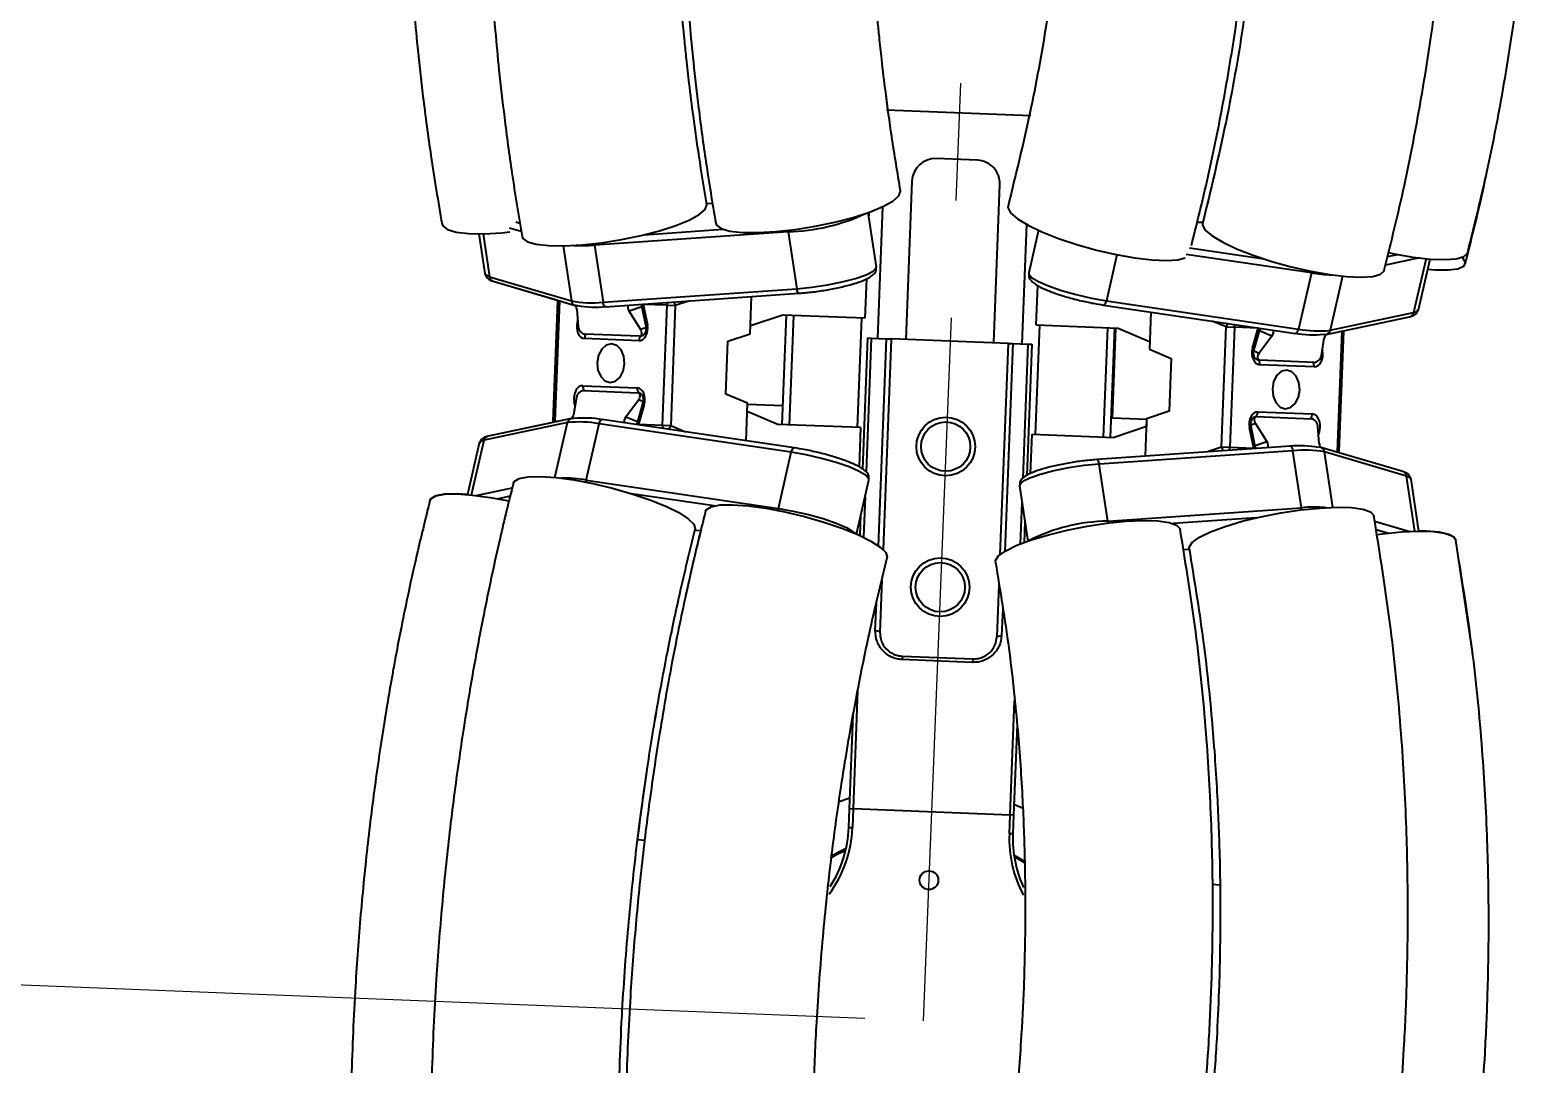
# Model space of a CAD drawing. Header units: millimetres. Extents: x 15 to 1184, y 5 to 836.
# Drawn here: x 487.04 to 512.74, y 354.36 to 371.99 of the extents above; entities that cross this region are included whole.
import ezdxf

# ---------------------------------------------------------------- set-up
doc = ezdxf.new("R2010")
doc.units = ezdxf.units.MM
doc.linetypes.add('点画线', pattern=[18, 12, -2, 2, -2])
doc.layers.get('0').update_dxf_attribs({"lineweight": 18})
doc.layers.add('中心线层', color=1, linetype='点画线', lineweight=18)
doc.layers.add('尺寸线层', color=3, linetype='Continuous', lineweight=18)
doc.styles.get("Standard").update_dxf_attribs({"font": 'txt.shx'})
doc.dimstyles.new('ISO-25', dxfattribs={"dimtxt": 2.5, "dimasz": 2.5, "dimexe": 1.25, "dimexo": 0.625, "dimtad": 1, "dimtxsty": 'Standard', "dimcen": 2.5, "dimdle": 5, "dimadec": 0, "dimazin": 0, "dimtfac": 1, "dimtmove": 0, "dimatfit": 3, "dimfxl": 0, "dimarcsym": 0})

# ---------------------------------------------------------------- blocks, each defined once
blk = doc.blocks.new('*X7')
at = {"layer": '尺寸线层', "linetype": 'Continuous'}
for points in [[(473.458, 378.247), (473.909, 374.671), (472.725, 374.718)], [(472.585, 356.271), (473.318, 359.801), (472.134, 359.848)]]:
    blk.add_hatch(color=0, dxfattribs=at).paths.add_polyline_path(points, flags=0)
at = {"layer": '尺寸线层', "color": 0, "linetype": 'Continuous'}
for p, q in [((502.152, 377.107), (472.459, 378.287)), ((473.101, 369.259), (473.458, 378.247)), ((472.942, 365.259), (472.585, 356.271)), ((501.279, 355.131), (471.586, 356.311))]:
    blk.add_line(p, q, dxfattribs=at)
at = {"layer": '尺寸线层', "color": 0, "insert": (473.021, 367.259), "char_height": 3.5, "width": 24, "attachment_point": 5}
blk.add_mtext('109,97', dxfattribs=at)

msp = doc.modelspace()

# ---------------------------------------------------------------- linework, layer by layer
at = {"color": 7, "linetype": 'Continuous', "lineweight": 25}
for p, q in [((501.6705, 370.6404), (501.6426, 370.8587)), ((501.6444, 370.6274), (504.1112, 370.5319)), ((503.1981, 369.7666), (502.4956, 369.7938)), ((502.0805, 369.4096), (501.976, 366.7116)), ((503.4778, 366.6535), (503.5823, 369.3514)), ((498.5796, 369.0358), (498.6803, 369.0319)), ((501.4746, 367.9491), (501.3361, 368.8746)), ((501.3473, 368.8786), (501.3449, 368.8163)), ((501.5804, 368.9732), (501.4935, 366.7303)), ((495.4171, 368.549), (495.2148, 368.6085)), ((495.3215, 368.7173), (495.3936, 368.6961)), ((497.5148, 368.4964), (498.8603, 368.5896)), ((503.9603, 366.6348), (504.0392, 368.6718)), ((506.9447, 368.7119), (507.0437, 368.7081)), ((494.6949, 368.5136), (494.7965, 367.835)), ((494.695, 368.5136), (494.7966, 367.835)), ((494.7653, 368.5143), (494.8754, 367.779)), ((499.9707, 368.5484), (496.6666, 368.3195)), ((499.9707, 368.5484), (500.1163, 367.5761)), ((504.2398, 368.5721), (504.0734, 367.8485)), ((496.1309, 368.3066), (496.2714, 367.3681)), ((496.6666, 368.3195), (496.8122, 367.3472)), ((505.579, 368.1551), (505.3989, 367.3716)), ((508.8957, 367.846), (506.7572, 368.1617)), ((506.8148, 368.2724), (508.0813, 368.0854)), ((510.7403, 368.1014), (510.1587, 367.9781)), ((510.193, 368.1228), (510.3723, 368.1608)), ((510.8513, 368.0887), (510.6398, 367.1687)), ((510.7227, 367.2184), (510.9213, 368.0822)), ((508.8957, 367.846), (508.6754, 366.8879)), ((494.8754, 367.779), (496.2714, 367.3681)), ((494.9381, 367.7035), (496.3341, 367.2926)), ((494.9381, 367.7035), (496.0386, 367.3796)), ((496.8122, 367.3472), (500.1163, 367.5761)), ((501.3033, 367.7418), (501.2773, 367.0716)), ((504.2023, 366.9584), (504.2284, 367.6313)), ((509.4284, 367.79), (509.2162, 366.8669)), ((496.0369, 367.3651), (495.9578, 365.3201)), ((496.037, 367.3651), (495.9578, 365.3201)), ((496.0663, 367.364), (495.9871, 365.319)), ((496.0386, 367.3796), (496.0369, 367.3651)), ((496.0369, 367.3651), (496.037, 367.3651)), ((496.0386, 367.3795), (496.037, 367.3651)), ((496.037, 367.3651), (496.0663, 367.364)), ((496.0668, 367.3713), (496.0663, 367.364)), ((496.0954, 367.3629), (496.0663, 367.364)), ((496.856, 367.2699), (500.1601, 367.4988)), ((497.4967, 367.3086), (497.497, 367.3143)), ((497.4967, 367.3086), (497.5687, 366.9623)), ((497.9034, 367.2929), (497.4967, 367.3086)), ((498.2886, 367.3692), (498.0447, 367.2874)), ((499.3224, 366.8073), (499.347, 367.4425)), ((505.3492, 367.2979), (508.6257, 366.8142)), ((505.3989, 367.3716), (508.6754, 366.8879)), ((496.3641, 367.2255), (496.3886, 366.9271)), ((497.4738, 367.2644), (497.255, 367.1911)), ((497.4501, 366.886), (497.255, 367.1911)), ((497.4694, 367.2855), (497.5414, 366.9392)), ((497.8242, 365.2479), (497.9034, 367.2929)), ((497.9034, 367.2929), (498.0447, 367.2874)), ((498.0447, 367.2874), (497.9655, 365.2424)), ((499.8783, 367.1258), (499.3276, 366.9411)), ((499.8697, 365.2593), (499.9419, 367.1233)), ((501.2773, 367.0716), (499.8783, 367.1258)), ((500.059, 367.1188), (499.9868, 365.2547)), ((501.1516, 365.2096), (501.2238, 367.0737)), ((506.1556, 367.1789), (506.131, 366.5437)), ((509.1478, 366.7965), (510.5714, 367.0982)), ((509.2162, 366.8669), (510.6398, 367.1687)), ((496.3744, 367.0085), (496.3803, 367.0287)), ((496.3744, 367.0085), (496.3822, 367.0044)), ((497.4281, 366.7664), (496.4994, 366.8024)), ((497.4448, 366.7686), (497.4977, 366.7864)), ((497.4501, 366.886), (497.5437, 366.9174)), ((498.9411, 366.6794), (499.3224, 366.8073)), ((504.2558, 366.9563), (504.1836, 365.0922)), ((504.2023, 366.9584), (505.6014, 366.9042)), ((505.3485, 365.0471), (505.4206, 366.9112)), ((505.5377, 366.9067), (505.4655, 365.0426)), ((505.5007, 365.3677), (505.5602, 366.9058)), ((505.6014, 366.9042), (506.1362, 366.6775)), ((507.442, 366.9236), (507.2051, 367.024)), ((507.3628, 364.8786), (507.442, 366.9236)), ((507.442, 366.9236), (507.5833, 366.9181)), ((507.5833, 366.9181), (507.5041, 364.8731)), ((507.99, 366.9023), (507.5833, 366.9181)), ((507.8914, 366.5626), (507.99, 366.9023)), ((507.9168, 366.5375), (508.0153, 366.8772)), ((507.9901, 366.9081), (507.99, 366.9023)), ((508.2218, 366.7665), (508.0093, 366.8565)), ((509.3412, 364.802), (509.4204, 366.847)), ((509.3705, 364.8008), (509.4496, 366.8458)), ((509.4204, 366.847), (509.3913, 366.8481)), ((509.4204, 366.847), (509.4205, 366.8543)), ((509.4204, 366.847), (509.4496, 366.8458)), ((509.4496, 366.8458), (509.4491, 366.8604)), ((497.4252, 366.6897), (496.4964, 366.7257)), ((498.9062, 365.7792), (498.9411, 366.6794)), ((501.2414, 364.5015), (501.328, 366.7367)), ((501.3879, 366.7344), (501.2996, 364.4521)), ((501.328, 366.7367), (501.3879, 366.7344)), ((501.3879, 366.7344), (501.6494, 366.7242)), ((501.5126, 363.1912), (501.6494, 366.7242)), ((501.7277, 366.7212), (501.5886, 363.1304)), ((501.6494, 366.7242), (501.7277, 366.7212)), ((503.7262, 366.6438), (501.7277, 366.7212)), ((503.5868, 363.0437), (503.7262, 366.6438)), ((503.8045, 366.6408), (503.6674, 363.0993)), ((503.7262, 366.6438), (503.8045, 366.6408)), ((503.8045, 366.6408), (504.0659, 366.6307)), ((503.9775, 364.3473), (504.0659, 366.6307)), ((504.1259, 366.6284), (504.0392, 364.3892)), ((504.0659, 366.6307), (504.1259, 366.6284)), ((506.131, 366.5437), (506.5013, 366.3867)), ((508.2218, 366.7665), (508.0038, 366.4774)), ((509.0653, 366.4363), (509.1128, 366.732)), ((509.0814, 366.5369), (509.0857, 366.5164)), ((506.5013, 366.3867), (506.4664, 365.4865)), ((507.9125, 366.5161), (508.0038, 366.4774)), ((507.9486, 366.3817), (508, 366.36)), ((508.9422, 366.2439), (508.0134, 366.2798)), ((508.9451, 366.3205), (508.0164, 366.3565)), ((509.0857, 366.5164), (509.0776, 366.5129)), ((496.4653, 365.9221), (497.394, 365.8861)), ((496.4769, 365.8393), (497.4056, 365.8033)), ((497.4589, 365.7842), (497.422, 365.7998)), ((499.2765, 365.6223), (498.9062, 365.7792)), ((496.3567, 365.7235), (496.3092, 365.4278)), ((496.3348, 365.587), (496.3218, 365.6496)), ((497.2002, 365.3933), (497.4182, 365.6824)), ((497.4907, 365.6285), (497.3921, 365.2887)), ((497.5161, 365.6033), (497.4175, 365.2636)), ((497.495, 365.6499), (497.4182, 365.6824)), ((499.2518, 364.9831), (499.2765, 365.6223)), ((499.276, 365.6087), (499.8823, 365.5852)), ((496.2057, 365.2929), (494.7821, 364.9911)), ((495.9596, 365.2967), (494.8505, 365.0616)), ((496.2742, 365.3633), (494.8506, 365.0616)), ((495.9578, 365.3201), (495.9578, 365.3201)), ((495.9578, 365.3201), (495.9871, 365.319)), ((495.9871, 365.319), (496.053, 365.3164)), ((495.991, 364.3586), (496.2057, 365.2929)), ((496.5263, 364.3138), (496.7465, 365.2719)), ((500.023, 364.7882), (496.7465, 365.2719)), ((500.0727, 364.8619), (496.7962, 365.3456)), ((497.2002, 365.3933), (497.3981, 365.3094)), ((497.4175, 365.2636), (497.8242, 365.2479)), ((497.4175, 365.2636), (497.4175, 365.2539)), ((497.8242, 365.2479), (497.9655, 365.2424)), ((497.9655, 365.2424), (498.2168, 365.1359)), ((499.2713, 365.4884), (499.8061, 365.2617)), ((501.2052, 365.2075), (499.8061, 365.2617)), ((506.0846, 365.3451), (505.5007, 365.3677)), ((506.0851, 365.3587), (506.0603, 364.7195)), ((506.0845, 365.3451), (506.0798, 365.2248)), ((506.4664, 365.4865), (506.0851, 365.3587)), ((507.9425, 365.275), (507.8638, 365.2486)), ((507.9478, 365.3923), (507.9097, 365.3796)), ((507.9425, 365.275), (508.1375, 364.9699)), ((507.9644, 365.3945), (508.8932, 365.3586)), ((507.9823, 365.4762), (508.911, 365.4403)), ((494.5681, 364.0599), (494.7821, 364.9911)), ((501.2052, 365.2075), (501.1792, 364.5366)), ((504.1043, 364.4252), (504.1302, 365.0943)), ((504.1302, 365.0943), (505.5292, 365.0401)), ((506.0798, 365.2248), (505.5291, 365.0401)), ((506.0799, 365.2248), (505.5292, 365.0401)), ((507.9108, 364.8573), (507.8388, 365.2037)), ((507.938, 364.8804), (507.866, 365.2268)), ((509.0285, 364.9354), (509.004, 365.2339)), ((509.0331, 365.1574), (509.0153, 365.0961)), ((494.6993, 364.9414), (494.4981, 364.0664)), ((494.6992, 364.9414), (494.4981, 364.0664)), ((499.8028, 363.8301), (500.023, 364.7882)), ((508.5366, 364.891), (505.2325, 364.6621)), ((508.5804, 364.8138), (505.2763, 364.5849)), ((507.104, 364.7918), (507.3628, 364.8786)), ((507.3628, 364.8786), (507.5041, 364.8731)), ((507.5041, 364.8731), (507.9108, 364.8573)), ((507.9101, 364.8476), (507.9108, 364.8573)), ((507.9337, 364.9015), (508.1375, 364.9699)), ((508.7259, 363.8415), (508.5804, 364.8138)), ((510.4544, 364.4575), (509.0584, 364.8684)), ((510.5172, 364.382), (509.1212, 364.7928)), ((509.2626, 363.8482), (509.1212, 364.7928)), ((509.2753, 364.8045), (509.3412, 364.802)), ((509.3412, 364.802), (509.3705, 364.8008)), ((505.4218, 363.6126), (505.2763, 364.5849)), ((496.5263, 364.3138), (499.8028, 363.8301)), ((501.1372, 363.392), (501.3485, 364.3113)), ((510.6582, 363.4395), (510.5172, 364.382)), ((510.7284, 363.4409), (510.596, 364.3259)), ((494.6476, 364.0512), (495.2626, 364.1815)), ((495.2277, 364.0367), (495.0225, 363.9932)), ((498.7072, 363.8727), (497.2996, 364.0805)), ((501.2831, 364.0267), (501.2564, 363.3373)), ((503.9179, 364.2119), (504.0583, 363.2736)), ((501.1974, 363.365), (501.2109, 363.7125)), ((503.9341, 363.2271), (503.9611, 363.9234)), ((505.4218, 363.6126), (508.7259, 363.8415)), ((498.4783, 363.4479), (498.3783, 363.4517)), ((498.3872, 363.4514), (498.379, 363.45)), ((504.0088, 363.6046), (503.9951, 363.2506)), ((507.9541, 363.6698), (506.5363, 363.5716)), ((509.9744, 363.6123), (510.5723, 363.4363)), ((510.1995, 363.4059), (509.9964, 363.4657)), ((511.6388, 361.4171), (511.3569, 363.2905)), ((506.8129, 363.1252), (506.7086, 363.1292)), ((506.8171, 363.1223), (506.8039, 363.1255)), ((501.5683, 362.6051), (501.5342, 361.725)), ((503.5327, 361.6476), (503.5666, 362.5223)), ((501.4567, 361.7477), (501.4747, 362.212)), ((503.6293, 362.1162), (503.6118, 361.6643)), ((501.5342, 361.725), (501.4567, 361.7477)), ((503.5327, 361.6476), (503.6118, 361.6643)), ((501.9185, 361.3098), (501.9162, 361.2512)), ((503.1153, 361.2048), (501.9162, 361.2512)), ((501.9185, 361.3098), (503.1176, 361.2634)), ((503.1176, 361.2634), (503.1153, 361.2048)), ((501.1549, 360.7164), (501.0772, 358.7096)), ((503.7552, 358.6059), (503.8306, 360.5517)), ((501.017, 358.7055), (501.0792, 360.3102)), ((503.8749, 360.1463), (503.8149, 358.5972)), ((501.0047, 358.3879), (501.017, 358.7055)), ((501.017, 358.7055), (501.0772, 358.7096)), ((501.0772, 358.7096), (501.0647, 358.3856)), ((501.0772, 358.7096), (503.7552, 358.6059)), ((503.7427, 358.2819), (503.7552, 358.6059)), ((503.8149, 358.5972), (503.7552, 358.6059)), ((503.8149, 358.5972), (503.8026, 358.2796)), ((503.9788, 358.7117), (503.8221, 358.7812)), ((501.0047, 358.3879), (501.0647, 358.3856)), ((497.5225, 358.1681), (497.4014, 358.1775)), ((503.8026, 358.2796), (503.7427, 358.2819)), ((504.0242, 357.7967), (503.8216, 357.9172)), ((503.8253, 357.8923), (504.0045, 357.7856)), ((507.3353, 357.4071), (507.2062, 357.4172))]:
    msp.add_line(p, q, dxfattribs=at)
for points in [[(498.735, 368.6922), (498.7469, 368.6625), (498.8269, 368.6028), (498.9764, 368.5601), (499.1882, 368.5366), (499.4526, 368.5331), (499.7571, 368.5501), (500.0874, 368.5865), (500.4283, 368.6408), (500.7637, 368.7104), (501.0779, 368.792), (501.3562, 368.8818), (501.5857, 368.9757), (501.7555, 369.0691), (501.8579, 369.1579), (501.8879, 369.2377), (501.8871, 369.2436)], [(495.4306, 368.4648), (495.4426, 368.4351), (495.5227, 368.3759), (495.6722, 368.3336), (495.8841, 368.3103), (496.1486, 368.307), (496.4531, 368.3239), (496.7836, 368.3602), (497.1245, 368.4142), (497.4599, 368.4835), (497.7741, 368.5646), (498.0525, 368.6539), (498.2819, 368.7472), (498.4518, 368.8401), (498.5541, 368.9282), (498.584, 369.0075), (498.5833, 369.0131)], [(503.7202, 368.9866), (503.7189, 368.9591), (503.7647, 368.8712), (503.8808, 368.7697), (504.0617, 368.6596), (504.2991, 368.5458), (504.5818, 368.4337), (504.8966, 368.3286), (505.2287, 368.2354), (505.5628, 368.1584), (505.883, 368.1013), (506.1745, 368.0666), (506.4236, 368.0561), (506.6187, 368.0702), (506.7412, 368.1037)], [(494.0646, 368.676), (494.0764, 368.6464), (494.1563, 368.5857), (494.3055, 368.5424), (494.5172, 368.5183), (494.7813, 368.5147), (495.0856, 368.5316), (495.2231, 368.5449)], [(507.0392, 368.6887), (507.0382, 368.6621), (507.0843, 368.5759), (507.2008, 368.4764), (507.3822, 368.3682), (507.62, 368.2563), (507.9031, 368.146), (508.2183, 368.0425), (508.5508, 367.9506), (508.8851, 367.8746), (509.2055, 367.8181), (509.4971, 367.7836), (509.7462, 367.7728), (509.9412, 367.7862), (510.073, 367.8233), (510.1354, 367.8821), (510.1385, 367.8924)], [(496.6666, 368.3195), (496.6645, 368.3389), (496.6641, 368.3452)], [(499.9707, 368.5484), (499.9686, 368.5678), (499.9684, 368.5715)], [(510.2135, 368.1935), (510.3081, 368.1736), (510.6285, 368.1168), (510.92, 368.0823), (511.1692, 368.0717), (511.3642, 368.0854), (511.4961, 368.1227), (511.5585, 368.1821), (511.5616, 368.1923)], [(511.4667, 368.1102), (511.4714, 368.1051), (511.5174, 368.0219), (511.4911, 367.9563), (511.3935, 367.9116), (511.2292, 367.8897), (511.006, 367.8917), (510.8796, 367.9013)], [(494.7966, 367.835), (494.805, 367.8167), (494.8754, 367.779)], [(500.1163, 367.5761), (500.3735, 367.6011), (500.6389, 367.6405), (500.8932, 367.6914), (501.1181, 367.7503), (501.2976, 367.8127), (501.4187, 367.8744), (501.4726, 367.9308), (501.4746, 367.9491)], [(504.0734, 367.8485), (504.0741, 367.8301), (504.1235, 367.7697), (504.2394, 367.6989), (504.4135, 367.6227), (504.6333, 367.5466), (504.8829, 367.4762), (505.1444, 367.4164), (505.3989, 367.3716)], [(508.8957, 367.846), (508.8993, 367.8652), (508.9002, 367.8716)], [(500.1601, 367.4988), (500.1525, 367.5001), (500.1448, 367.5052), (500.1374, 367.5139), (500.1306, 367.5259), (500.1246, 367.5406), (500.1198, 367.5575), (500.1163, 367.5761)], [(496.856, 367.2699), (496.8484, 367.2712), (496.8407, 367.2763), (496.8333, 367.285), (496.8265, 367.2969), (496.8205, 367.3117), (496.8157, 367.3286), (496.8122, 367.3472)], [(497.4676, 367.3123), (497.4674, 367.3035), (497.4694, 367.2855)], [(497.4967, 367.3086), (497.4842, 367.3022), (497.4753, 367.296), (497.4703, 367.2903), (497.4694, 367.2855)], [(505.3492, 367.2979), (505.3569, 367.2987), (505.365, 367.3031), (505.3731, 367.3112), (505.3808, 367.3226), (505.3878, 367.3368), (505.394, 367.3534), (505.3989, 367.3716)], [(510.6398, 367.1687), (510.7129, 367.2008), (510.7227, 367.2184)], [(497.5687, 366.9623), (497.5562, 366.9559), (497.5473, 366.9497), (497.5423, 366.9439), (497.5414, 366.9392)], [(507.99, 366.9023), (508.0019, 366.895), (508.0103, 366.8882), (508.0148, 366.882), (508.0153, 366.8772)], [(508.0153, 366.8772), (508.0188, 366.895), (508.0193, 366.9038)], [(508.6257, 366.8142), (508.6334, 366.815), (508.6415, 366.8195), (508.6496, 366.8275), (508.6573, 366.8389), (508.6643, 366.8531), (508.6705, 366.8697), (508.6754, 366.8879)], [(497.1784, 366.2969), (497.1656, 366.4238), (497.1191, 366.5327), (497.0463, 366.6071), (496.958, 366.6357), (496.8678, 366.614), (496.7894, 366.5455), (496.7347, 366.4404), (496.7121, 366.3149), (496.7249, 366.1881), (496.7713, 366.0791), (496.8442, 366.0047), (496.9325, 365.9762), (497.0227, 365.9978), (497.1011, 366.0664), (497.1558, 366.1714), (497.1784, 366.2969)], [(507.8914, 366.5626), (507.9034, 366.5553), (507.9118, 366.5484), (507.9163, 366.5423), (507.9168, 366.5375)], [(508.6954, 365.851), (508.6825, 365.9779), (508.6361, 366.0868), (508.5633, 366.1612), (508.475, 366.1898), (508.3848, 366.1681), (508.3064, 366.0996), (508.2517, 365.9946), (508.2291, 365.8691), (508.2419, 365.7422), (508.2883, 365.6332), (508.3612, 365.5588), (508.4495, 365.5303), (508.5397, 365.5519), (508.6181, 365.6205), (508.6728, 365.7255), (508.6954, 365.851)], [(496.3463, 365.6589), (496.3373, 365.6558), (496.3218, 365.6496)], [(497.4907, 365.6285), (497.4912, 365.6236), (497.4957, 365.6175), (497.5041, 365.6106), (497.5161, 365.6033)], [(495.9578, 365.3201), (495.9583, 365.305), (495.9596, 365.2966)], [(495.9578, 365.3201), (495.9584, 365.305), (495.9597, 365.2967)], [(495.9874, 365.3025), (495.9874, 365.3027), (495.9871, 365.319)], [(496.7465, 365.2719), (496.7515, 365.2901), (496.7576, 365.3067), (496.7647, 365.3209), (496.7724, 365.3323), (496.7804, 365.3404), (496.7885, 365.3448), (496.7962, 365.3456)], [(497.3921, 365.2887), (497.3887, 365.2709), (497.3882, 365.2582)], [(497.3921, 365.2887), (497.3927, 365.2839), (497.3972, 365.2778), (497.4056, 365.2709), (497.4175, 365.2636)], [(494.7821, 364.9911), (494.7091, 364.959), (494.6993, 364.9414)], [(507.866, 365.2268), (507.8651, 365.222), (507.8602, 365.2162), (507.8513, 365.21), (507.8388, 365.2037)], [(509.0093, 365.1687), (509.0181, 365.1649), (509.0331, 365.1574)], [(500.023, 364.7882), (500.028, 364.8064), (500.0341, 364.823), (500.0412, 364.8372), (500.0489, 364.8486), (500.057, 364.8567), (500.0651, 364.8612), (500.0727, 364.8619)], [(501.3485, 364.3113), (501.3479, 364.3297), (501.2985, 364.3901), (501.1826, 364.461), (501.0085, 364.5371), (500.7887, 364.6132), (500.5391, 364.6836), (500.2776, 364.7434), (500.023, 364.7882)], [(507.938, 364.8804), (507.9371, 364.8757), (507.9322, 364.8699), (507.9233, 364.8637), (507.9108, 364.8573)], [(507.9396, 364.8497), (507.9401, 364.8624), (507.938, 364.8804)], [(508.5804, 364.8138), (508.5769, 364.8323), (508.572, 364.8493), (508.5661, 364.864), (508.5593, 364.8759), (508.5519, 364.8846), (508.5442, 364.8897), (508.5366, 364.891)], [(509.3412, 364.802), (509.3396, 364.7857), (509.3396, 364.7856)], [(509.3668, 364.7776), (509.3688, 364.7858), (509.3705, 364.8008)], [(505.2763, 364.5849), (505.0191, 364.5599), (504.7537, 364.5205), (504.4994, 364.4695), (504.2744, 364.4107), (504.0949, 364.3482), (503.9739, 364.2865), (503.92, 364.2302), (503.9179, 364.2119)], [(505.2763, 364.5849), (505.2728, 364.6034), (505.2679, 364.6204), (505.262, 364.6351), (505.2552, 364.647), (505.2478, 364.6557), (505.2401, 364.6608), (505.2325, 364.6621)], [(495.2822, 364.2623), (495.2964, 364.2904), (495.3807, 364.3412), (495.5329, 364.3698), (495.7459, 364.3751), (496.0097, 364.3567), (496.312, 364.3155), (496.6387, 364.2534), (496.9745, 364.1734), (497.3037, 364.0792), (497.6108, 363.9752), (497.8816, 363.8662), (498.1034, 363.7573), (498.2658, 363.6537), (498.3612, 363.5602), (498.3851, 363.4811), (498.3841, 363.4762)], [(496.5263, 364.3138), (496.5227, 364.2946), (496.5207, 364.2777)], [(510.596, 364.3259), (510.5875, 364.3443), (510.5172, 364.382)], [(494.498, 364.0659), (494.3223, 364.0759), (494.1094, 364.0705), (493.9573, 364.0416), (493.8732, 363.9905), (493.859, 363.9626)], [(493.8591, 363.9628), (493.8732, 363.9907), (493.9571, 364.0419), (494.109, 364.0709), (494.3217, 364.0765), (494.5853, 364.0582), (494.8874, 364.0169), (495.202, 363.9573)], [(498.559, 363.78), (498.5732, 363.8081), (498.6574, 363.8591), (498.8096, 363.8879), (499.0225, 363.8933), (499.2862, 363.8749), (499.5885, 363.8337), (499.9151, 363.7715), (500.2508, 363.6913), (500.5799, 363.5967), (500.887, 363.4923), (501.1578, 363.3829), (501.3796, 363.2736), (501.542, 363.1696), (501.6374, 363.0757), (501.6614, 362.9962), (501.6603, 362.9912)], [(499.8028, 363.8301), (499.7992, 363.8109), (499.7974, 363.7958)], [(499.8028, 363.8301), (500.0574, 363.7853), (500.3189, 363.7255), (500.5685, 363.6551), (500.7882, 363.579), (500.9623, 363.5028), (501.0783, 363.432), (501.1078, 363.4047)], [(506.8098, 363.145), (506.8109, 363.1705), (506.8635, 363.2507), (506.9873, 363.3389), (507.1764, 363.4311), (507.4222, 363.5228), (507.7129, 363.6098), (508.0351, 363.688), (508.3737, 363.7538), (508.7129, 363.804), (509.0368, 363.8365), (509.3302, 363.8495), (509.5794, 363.8425), (509.7728, 363.8159), (509.9014, 363.7709), (509.9591, 363.7095), (509.9614, 363.699)], [(508.7259, 363.8415), (508.7281, 363.8221), (508.7287, 363.806)], [(503.5062, 362.9134), (503.5072, 362.939), (503.5597, 363.0199), (503.6834, 363.1088), (503.8724, 363.2017), (504.118, 363.2942), (504.4086, 363.3819), (504.7307, 363.4608), (505.0692, 363.5272), (505.4082, 363.578), (505.732, 363.6108), (506.0254, 363.6241), (506.2747, 363.6172), (506.4681, 363.5904), (506.5967, 363.5451), (506.6545, 363.4834), (506.6568, 363.4729)], [(505.4218, 363.6126), (505.424, 363.5932), (505.4245, 363.5801)], [(510.0125, 363.3823), (510.1086, 363.3951), (510.4324, 363.4277), (510.7258, 363.4409), (510.975, 363.434), (511.1684, 363.4073), (511.297, 363.3621), (511.3548, 363.3005), (511.3571, 363.29)], [(511.3569, 363.2906), (511.3348, 363.3336), (511.2411, 363.3874), (511.0791, 363.4236), (510.8565, 363.4405), (510.7284, 363.4415)], [(501.0242, 358.8896), (501.0198, 358.8881), (500.8249, 358.8179)], [(500.6881, 357.8682), (500.8269, 357.9432), (500.9522, 358.0036)], [(500.9579, 358.0281), (500.8886, 357.9959), (500.6936, 357.8943)]]:
    msp.add_lwpolyline(points, dxfattribs=at)
for centre, radius in [((502.6573, 364.8839), 0.5), ((502.6573, 364.8839), 0.42), ((502.5644, 362.4857), 0.5), ((502.5644, 362.4857), 0.42), ((502.371, 357.4894), 0.16)]:
    msp.add_circle(centre, radius, dxfattribs=at)
for centre, radius, start, end in [((502.4802, 369.3941), 0.4, 87.78287, 177.78287), ((503.1826, 369.3669), 0.4, 357.78287, 87.78287), ((499.8914, 371.8456), 3.2982, 271.3791, 295.07623), ((496.444, 371.131), 2.8203, 267.30141, 274.52737), ((509.3453, 370.7321), 2.9209, 261.14539, 267.92527), ((494.9655, 367.7901), 0.0909, 187.0239, 252.4499), ((496.6106, 369.137), 1.8011, 259.14223, 276.42352), ((496.3615, 367.3792), 0.0909, 187.0239, 252.4499), ((498.0349, 367.2887), 0.1316, 155.49988, 178.19394), ((497.904, 367.2666), 0.1422, 8.40868, 36.15046), ((496.358, 367.3742), 0.085, 253.68348, 282.84353), ((496.6823, 368.8833), 1.621, 259.14223, 276.42352), ((510.5508, 367.1867), 0.0909, 283.11584, 348.54184), ((496.6147, 366.7246), 0.1183, 139.51472, 179.46433), ((507.5806, 366.892), 0.1422, 139.41529, 167.15706), ((507.4518, 366.9241), 0.1316, 357.37181, 20.06587), ((508.9237, 368.4094), 1.621, 259.14223, 276.42352), ((509.0147, 368.6568), 1.8011, 259.14223, 276.42352), ((509.1303, 366.8797), 0.085, 252.72221, 281.88226), ((509.1272, 366.885), 0.0909, 283.11584, 348.54184), ((497.5337, 366.6918), 0.1086, 129.86714, 181.08056), ((507.9054, 366.2902), 0.1086, 354.48519, 45.6986), ((508.8241, 366.2519), 0.1183, 356.10142, 36.05102), ((496.5805, 365.9136), 0.1155, 175.80164, 220.49294), ((497.5065, 365.8773), 0.1128, 175.50426, 224.67953), ((496.2948, 365.2748), 0.0909, 103.11584, 168.54184), ((496.4072, 363.503), 1.8011, 79.14223, 96.42352), ((496.2917, 365.2801), 0.085, 72.72221, 101.88226), ((496.4983, 363.7504), 1.621, 79.14223, 96.42352), ((497.9546, 365.2417), 0.1305, 177.30848, 202.20543), ((497.8276, 365.2737), 0.1414, 317.38343, 347.20387), ((507.8696, 365.4761), 0.1128, 310.88622, 0.06148), ((508.7956, 365.4407), 0.1155, 315.0728, 359.7641), ((494.8712, 364.9731), 0.0909, 103.11584, 168.54184), ((507.5027, 364.8991), 0.1414, 188.36187, 218.18231), ((507.3737, 364.8771), 0.1305, 333.36031, 358.25726), ((508.7103, 363.2776), 1.621, 79.14223, 96.42352), ((508.7819, 363.0239), 1.8011, 79.14223, 96.42352), ((509.0345, 364.7868), 0.085, 73.68348, 102.84353), ((509.031, 364.7817), 0.0909, 7.0239, 72.4499), ((496.1231, 361.8603), 2.4864, 80.6675, 90.58955), ((510.427, 364.3708), 0.0909, 7.0239, 72.4499), ((508.9407, 361.2947), 2.5559, 85.58392, 94.8194), ((505.4648, 360.5562), 3.0567, 90.80619, 116.93736), ((499.0062, 358.4653), 2.06, 323.93931, 357.78287), ((499.0062, 358.4653), 2, 327.15735, 357.78287), ((505.8011, 358.2022), 2.06, 177.78287, 208.01493), ((505.8011, 358.2022), 2, 177.78287, 204.71265)]:
    msp.add_arc(centre, radius, start, end, dxfattribs=at)
for centre, major_axis, ratio, start_param, end_param in [((496.2864, 367.2592), (-0.0598, 0.0837), 0.5992799, 3.9289525, 4.8416539), ((497.3101, 367.2196), (-0.0598, 0.0837), 0.5992799, 0.1558035, 1.4854915), ((496.5045, 366.9326), (0.008, 0.2069), 0.6830127, 1.2217305, 3.1415927), ((496.4663, 366.8934), (-0.0598, 0.0837), 0.5992799, 0.7873598, 2.707222), ((497.4332, 366.8966), (0.008, 0.2069), 0.6830127, 3.1415927, 5.0614548), ((497.395, 366.8574), (-0.0598, 0.0837), 0.5992799, 2.707222, 4.6270842), ((497.5038, 366.8939), (0.0339, 0.1077), 0.6124775, 3.3069846, 3.5602462), ((508.1691, 366.7992), (0.0661, 0.0788), 0.5992799, 4.7976938, 6.1273818), ((509.1929, 366.7596), (0.0661, 0.0788), 0.5992799, 1.6153826, 2.3542328), ((508.0215, 366.4867), (0.008, 0.2069), 0.6830127, 1.2217305, 3.1415927), ((507.9508, 366.4894), (-0.0255, 0.11), 0.6124775, 2.7229391, 2.9762007), ((508.0565, 366.4447), (0.0661, 0.0788), 0.5992799, 1.6561011, 3.5759633), ((508.9502, 366.4508), (0.008, 0.2069), 0.6830127, 3.1415927, 5.0614548), ((508.9852, 366.4087), (0.0661, 0.0788), 0.5992799, 3.5759633, 5.4958255), ((496.4573, 365.7152), (0.008, 0.2069), 0.6830127, 0, 1.9198622), ((496.4368, 365.7511), (0.0661, 0.0788), 0.5992799, 0.4343706, 2.3542328), ((497.386, 365.6792), (0.008, 0.2069), 0.6830127, 4.3633231, 6.2831853), ((497.3655, 365.7151), (0.0661, 0.0788), 0.5992799, 4.7976938, 6.7175559), ((497.4567, 365.6765), (-0.0255, 0.11), 0.6124775, 5.8645318, 6.1177934), ((496.2291, 365.4002), (0.0661, 0.0788), 0.5992799, 4.7571634, 5.4958255), ((497.2529, 365.3606), (0.0661, 0.0788), 0.5992799, 1.6561011, 2.9857892), ((507.9743, 365.2693), (0.008, 0.2069), 0.6830127, 0, 1.9198622), ((507.9037, 365.272), (0.0339, 0.1077), 0.6124775, 0.1653919, 0.4186535), ((507.9976, 365.3035), (-0.0598, 0.0837), 0.5992799, 5.8488147, 7.7686768), ((508.9263, 365.2676), (-0.0598, 0.0837), 0.5992799, 3.9289525, 5.8488147), ((508.903, 365.2334), (0.008, 0.2069), 0.6830127, 4.3633231, 6.2831853), ((508.0825, 364.9413), (-0.0598, 0.0837), 0.5992799, 3.2973961, 4.6270842), ((509.1062, 364.9017), (-0.0598, 0.0837), 0.5992799, 0.7873598, 1.5262101)]:
    msp.add_ellipse(centre, major_axis=major_axis, ratio=ratio, start_param=start_param, end_param=end_param, dxfattribs=at)
for points, knots in [([(495.8058, 385.9601), (495.7429, 385.6543), (495.6267, 385.0896), (495.4859, 384.3067), (495.3799, 383.6644), (495.304, 383.165), (495.2517, 382.7982), (495.194, 382.3744), (495.1202, 381.7891), (495.0216, 380.8921), (494.9256, 379.8105), (494.8479, 378.591), (494.8007, 377.359), (494.7851, 376.14), (494.7991, 374.9833), (494.8372, 373.9184), (494.8842, 373.1007), (494.9304, 372.4655), (494.9757, 371.9223), (495.0399, 371.2579), (495.1322, 370.4494), (495.2589, 369.4994), (495.3707, 368.8256), (495.4306, 368.4647)], [0, 0, 0, 0, 0.9476111, 1.7496415, 2.4047705, 2.9121244, 3.2711488, 3.5196691, 4.198285, 5.0429525, 6.2251908, 7.4468847, 8.6917682, 9.9011828, 11.0789481, 12.1385348, 13.0788284, 13.5245689, 14.0434546, 14.7107307, 15.5262095, 16.4897952, 17.6016509, 17.6016509, 17.6016509, 17.6016509]), ([(510.1384, 367.8923), (510.2568, 368.3739), (510.4827, 369.2929), (510.7421, 370.6321), (510.9383, 371.8466), (511.0801, 372.9315), (511.1799, 373.8816), (511.2472, 374.6937), (511.2927, 375.3967), (511.3281, 376.1228), (511.3543, 376.9814), (511.3617, 378.0501), (511.335, 379.3031), (511.2573, 380.7367), (511.1069, 382.3431), (510.8691, 384.1139), (510.6241, 385.3302), (510.4959, 385.9667)], [0, 0, 0, 0, 1.5062746, 2.8741889, 4.1035446, 5.1937451, 6.1441023, 6.9539963, 7.6229407, 8.2435078, 9.1203948, 10.1824229, 11.4294028, 12.8605637, 14.474259, 16.267617, 18.2362072, 18.2362072, 18.2362072, 18.2362072]), ([(494.3954, 385.6057), (494.2924, 385.0965), (494.1033, 384.1619), (493.8994, 382.8686), (493.7655, 381.8624), (493.6821, 381.1244), (493.6326, 380.6298), (493.599, 380.2606), (493.572, 379.9408), (493.5453, 379.5968), (493.5042, 379.0034), (493.457, 378.1273), (493.4237, 377.0063), (493.4183, 375.8653), (493.4391, 374.7909), (493.4814, 373.7987), (493.5319, 373.0038), (493.5866, 372.316), (493.6499, 371.6378), (493.7439, 370.7962), (493.8776, 369.7861), (493.9991, 369.0649), (494.0646, 368.6758)], [0, 0, 0, 0, 1.575496, 2.8918337, 3.9453645, 4.6257562, 5.1186909, 5.4339882, 5.734965, 6.0787428, 6.4653232, 7.5119322, 8.6964154, 9.8078288, 10.9110648, 11.8983097, 12.7698073, 13.2902322, 13.9626854, 14.8108919, 15.8346998, 17.0342993, 17.0342993, 17.0342993, 17.0342993]), ([(499.0989, 385.6049), (499.0378, 385.3093), (498.9251, 384.7634), (498.7884, 384.0068), (498.6855, 383.3859), (498.6118, 382.9032), (498.561, 382.5486), (498.505, 382.139), (498.4333, 381.5732), (498.3375, 380.7061), (498.2443, 379.6606), (498.1687, 378.4816), (498.1178, 377.1595), (498.1055, 375.7472), (498.1397, 374.3245), (498.1958, 373.2836), (498.2487, 372.5599), (498.2927, 372.0347), (498.3552, 371.3923), (498.4449, 370.6107), (498.568, 369.6922), (498.6768, 369.0409), (498.735, 368.692)], [0, 0, 0, 0, 0.9160721, 1.691425, 2.3247677, 2.8152488, 3.1623298, 3.4025868, 4.0586541, 4.8752556, 6.0181946, 7.1992549, 8.4027163, 9.963309, 11.4059672, 12.6434791, 13.0743727, 13.5760663, 14.2212013, 15.009627, 15.9413036, 17.0164754, 17.0164754, 17.0164754, 17.0164754]), ([(506.8491, 368.3145), (506.9536, 368.7333), (507.1632, 369.5733), (507.4086, 370.818), (507.6028, 371.9884), (507.7436, 373.0343), (507.8433, 373.9503), (507.9112, 374.7332), (507.9575, 375.4111), (507.9941, 376.1115), (508.0221, 376.9399), (508.0323, 377.9711), (508.0096, 379.1803), (507.9375, 380.5639), (507.7943, 382.1146), (507.5654, 383.8244), (507.3272, 384.9985), (507.2025, 385.613)], [0, 0, 0, 0, 1.3117611, 2.631485, 3.8174638, 4.8691243, 5.7858049, 6.5669075, 7.2119608, 7.8107375, 8.656848, 9.6815172, 10.8846263, 12.2655344, 13.8228231, 15.5539997, 17.4552377, 17.4552377, 17.4552377, 17.4552377]), ([(511.5616, 368.1922), (511.6762, 368.6563), (511.895, 369.5419), (512.1461, 370.8328), (512.3361, 372.0033), (512.4734, 373.049), (512.57, 373.9647), (512.6351, 374.7473), (512.6791, 375.4248), (512.7134, 376.1247), (512.7387, 376.9522), (512.7458, 377.9822), (512.7198, 379.19), (512.6444, 380.5716), (512.4987, 382.1198), (512.2681, 383.8264), (512.0306, 384.9986), (511.9063, 385.6121)], [0, 0, 0, 0, 1.4522998, 2.7709468, 3.9558816, 5.0066049, 5.9224938, 6.7029707, 7.3475749, 7.9456916, 8.7908594, 9.8144425, 11.0162846, 12.3956745, 13.9510603, 15.6797041, 17.5773494, 17.5773494, 17.5773494, 17.5773494]), ([(498.5833, 369.0132), (498.5377, 369.2851), (498.4541, 369.7845), (498.357, 370.4739), (498.2869, 371.0306), (498.2392, 371.4522), (498.2066, 371.7636), (498.1688, 372.1491), (498.1201, 372.7069), (498.06, 373.5649), (498.0111, 374.5968), (497.9864, 375.7565), (497.9926, 376.9958), (498.035, 378.2742), (498.1117, 379.5025), (498.1922, 380.4163), (498.2572, 381.0389), (498.3122, 381.5215), (498.3906, 382.1462), (498.5122, 382.996), (498.6892, 384.0761), (498.8487, 384.8641), (498.9362, 385.2962)], [0, 0, 0, 0, 0.8397644, 1.5420307, 2.1062413, 2.5318654, 2.818472, 3.0465884, 3.6937344, 4.4952301, 5.6165554, 6.7734357, 7.9485455, 9.3051649, 10.5825059, 11.6201022, 12.048161, 12.4577038, 13.0770486, 13.9394384, 15.0424091, 16.3816245, 16.3816245, 16.3816245, 16.3816245]), ([(507.3684, 385.2896), (507.4709, 384.7862), (507.6656, 383.8299), (507.8659, 382.4496), (508.0017, 381.2188), (508.0847, 380.1452), (508.1306, 379.2355), (508.1525, 378.4656), (508.1598, 377.7282), (508.152, 376.9099), (508.1193, 375.9255), (508.0483, 374.7725), (507.9241, 373.4557), (507.7274, 371.9844), (507.4453, 370.3675), (507.1787, 369.2653), (507.0392, 368.6887)], [0, 0, 0, 0, 1.5599362, 2.963354, 4.2047786, 5.2805572, 6.1884275, 6.9271154, 7.5793609, 8.3869782, 9.3648088, 10.511772, 11.8261851, 13.3057093, 14.947532, 16.748909, 16.748909, 16.748909, 16.748909]), ([(501.8871, 369.2436), (501.8353, 369.5531), (501.7422, 370.1101), (501.6397, 370.8619), (501.5717, 371.4277), (501.5285, 371.8303), (501.4868, 372.2508), (501.4383, 372.8034), (501.3801, 373.6305), (501.3328, 374.6252), (501.3089, 375.7432), (501.315, 376.938), (501.3561, 378.1703), (501.4304, 379.3543), (501.5084, 380.2351), (501.5714, 380.8351), (501.6247, 381.3003), (501.7006, 381.9025), (501.8183, 382.7216), (501.9897, 383.7625), (502.1441, 384.522), (502.2287, 384.9384)], [0, 0, 0, 0, 0.9554863, 1.7198938, 2.2923403, 2.6720339, 2.936423, 3.5602303, 4.33282, 5.4136573, 6.5287507, 7.6614618, 8.969199, 10.2004417, 11.200589, 11.6131915, 12.0080413, 12.6051912, 13.4365778, 14.4997972, 15.7905983, 15.7905983, 15.7905983, 15.7905983]), ([(504.0763, 384.9302), (504.1754, 384.4469), (504.3637, 383.5288), (504.5559, 382.203), (504.6851, 381.0207), (504.7631, 379.9895), (504.8054, 379.1158), (504.8245, 378.3762), (504.8295, 377.6677), (504.8196, 376.8813), (504.785, 375.9354), (504.7128, 374.8276), (504.5885, 373.5628), (504.3938, 372.1499), (504.1164, 370.5974), (503.8563, 369.5399), (503.7202, 368.9866)], [0, 0, 0, 0, 1.4981813, 2.8459251, 4.0380485, 5.0710552, 5.9427512, 6.6518781, 7.2784708, 8.0544777, 8.9939531, 10.0959235, 11.3588496, 12.7805682, 14.3584584, 16.0899501, 16.0899501, 16.0899501, 16.0899501]), ([(511.5165, 367.9969), (511.6373, 368.4633), (511.7698, 368.9744), (511.8732, 369.4957), (511.8822, 369.5413)], [0, 0, 0, 0, 1.4483338, 1.5874169, 1.5874169, 1.5874169, 1.5874169]), ([(494.8023, 367.8275), (494.8108, 367.8035), (494.8283, 367.7541), (494.8832, 367.7227), (494.9205, 367.7096), (494.9381, 367.7035)], [0, 0, 0, 0, 0.06416213, 0.13279936, 0.19455878, 0.19455878, 0.19455878, 0.19455878]), ([(500.1601, 367.4988), (500.1997, 367.5019), (500.3152, 367.5109), (500.5195, 367.5366), (500.7599, 367.5782), (500.9838, 367.6292), (501.1763, 367.6863), (501.3301, 367.7492), (501.4159, 367.804), (501.4763, 367.8754), (501.4712, 367.9277), (501.4693, 367.9477)], [0, 0, 0, 0, 0.0996753, 0.290785, 0.4819453, 0.6733909, 0.8659599, 1.0616522, 1.2675767, 1.3871816, 1.4616092, 1.4616092, 1.4616092, 1.4616092]), ([(504.0759, 367.8408), (504.0743, 367.818), (504.071, 367.7688), (504.1135, 367.7108), (504.1791, 367.653), (504.3007, 367.5857), (504.486, 367.5098), (504.7039, 367.4388), (504.9391, 367.3762), (505.1601, 367.3282), (505.2926, 367.307), (505.3492, 367.2979)], [0, 0, 0, 0, 0.0850834, 0.1845488, 0.3199156, 0.5304326, 0.7338506, 0.9283266, 1.1203669, 1.3117692, 1.4548972, 1.4548972, 1.4548972, 1.4548972]), ([(510.5714, 367.0982), (510.5917, 367.1037), (510.6348, 367.1152), (510.6961, 367.1486), (510.7115, 367.199), (510.7177, 367.2192)], [0, 0, 0, 0, 0.07094646, 0.15009719, 0.20319982, 0.20319982, 0.20319982, 0.20319982]), ([(497.5414, 366.9392), (497.5433, 366.9267), (497.5471, 366.9009), (497.5426, 366.8593), (497.5312, 366.8241), (497.5164, 366.7998), (497.5034, 366.7883), (497.5011, 366.7876), (497.5, 366.7873)], [0, 0, 0, 0, 0.02855578, 0.05930602, 0.08986289, 0.11522876, 0.14157324, 0.16562411, 0.16562411, 0.16562411, 0.16562411]), ([(507.9464, 366.3827), (507.9464, 366.3827), (507.9464, 366.3827), (507.9398, 366.3862), (507.9271, 366.4029), (507.9154, 366.4304), (507.9087, 366.4669), (507.909, 366.5049), (507.9144, 366.5276), (507.9168, 366.5375)], [0, 0, 0, 0, 0.0023795, 0.03191416, 0.05703928, 0.08368812, 0.11201671, 0.14249288, 0.16581694, 0.16581694, 0.16581694, 0.16581694]), ([(497.461, 365.7833), (497.461, 365.7833), (497.461, 365.7832), (497.4676, 365.7798), (497.4804, 365.763), (497.4921, 365.7355), (497.4988, 365.6991), (497.4984, 365.661), (497.493, 365.6383), (497.4907, 365.6285)], [0, 0, 0, 0, 0.0023795, 0.03191416, 0.05703928, 0.08368812, 0.11201671, 0.14249288, 0.16581694, 0.16581694, 0.16581694, 0.16581694]), ([(507.866, 365.2268), (507.8642, 365.2392), (507.8604, 365.265), (507.8649, 365.3066), (507.8763, 365.3418), (507.8911, 365.3661), (507.9041, 365.3776), (507.9064, 365.3783), (507.9075, 365.3786)], [0, 0, 0, 0, 0.02855578, 0.05930602, 0.08986289, 0.11522876, 0.14157324, 0.16562411, 0.16562411, 0.16562411, 0.16562411]), ([(494.8506, 365.0616), (494.8302, 365.0561), (494.7872, 365.0446), (494.7259, 365.0112), (494.7105, 364.9608), (494.7043, 364.9406)], [0, 0, 0, 0, 0.07094646, 0.15009719, 0.20319982, 0.20319982, 0.20319982, 0.20319982]), ([(501.3461, 364.319), (501.3476, 364.3418), (501.351, 364.391), (501.3085, 364.449), (501.2429, 364.5068), (501.1213, 364.5741), (500.936, 364.65), (500.718, 364.721), (500.4829, 364.7836), (500.2618, 364.8316), (500.1294, 364.8528), (500.0727, 364.8619)], [0, 0, 0, 0, 0.0850834, 0.1845488, 0.3199156, 0.5304326, 0.7338506, 0.9283266, 1.1203669, 1.3117692, 1.4548972, 1.4548972, 1.4548972, 1.4548972]), ([(505.2325, 364.6621), (505.1929, 364.659), (505.0774, 364.65), (504.8731, 364.6244), (504.6326, 364.5828), (504.4088, 364.5317), (504.2163, 364.4746), (504.0625, 364.4118), (503.9767, 364.3569), (503.9163, 364.2856), (503.9213, 364.2333), (503.9233, 364.2132)], [0, 0, 0, 0, 0.0996753, 0.290785, 0.4819453, 0.6733909, 0.8659599, 1.0616522, 1.2675767, 1.3871816, 1.4616092, 1.4616092, 1.4616092, 1.4616092]), ([(495.2822, 364.2625), (495.2051, 363.9501), (495.065, 363.3819), (494.895, 362.6062), (494.77, 361.9941), (494.6739, 361.4924), (494.5908, 361.0344), (494.5094, 360.5579), (494.4282, 360.0507), (494.3167, 359.2995), (494.1874, 358.302), (494.0589, 357.0609), (493.9521, 355.6804), (493.8817, 354.1979), (493.8597, 352.6734), (493.8791, 351.4942), (493.913, 350.601), (493.9506, 349.8779), (494.0117, 349.0032), (494.1066, 347.9496), (494.2011, 347.1941), (494.2521, 346.7863)], [0, 0, 0, 0, 0.9772191, 1.7773818, 2.3996253, 2.8606948, 3.3148027, 3.7984594, 4.3116974, 4.854541, 6.0721329, 7.317407, 8.5768087, 10.1986545, 11.7393482, 13.1241139, 13.7237261, 14.417573, 15.2968404, 16.3608127, 17.6085518, 17.6085518, 17.6085518, 17.6085518]), ([(510.5903, 364.3335), (510.5818, 364.3574), (510.5642, 364.4069), (510.5093, 364.4382), (510.4721, 364.4513), (510.4544, 364.4575)], [0, 0, 0, 0, 0.06416213, 0.13279936, 0.19455878, 0.19455878, 0.19455878, 0.19455878]), ([(493.8592, 363.9629), (493.7885, 363.6786), (493.6591, 363.1574), (493.4998, 362.4388), (493.3805, 361.8611), (493.2963, 361.4267), (493.2368, 361.1051), (493.1646, 360.701), (493.0654, 360.1095), (492.9295, 359.2017), (492.7922, 358.1165), (492.6714, 356.9066), (492.5737, 355.5703), (492.5127, 354.1539), (492.498, 352.7289), (492.5182, 351.6829), (492.546, 350.9542), (492.5717, 350.4262), (492.6116, 349.7807), (492.6737, 348.9926), (492.7642, 348.0644), (492.8495, 347.4041), (492.8952, 347.0504)], [0, 0, 0, 0, 0.8898745, 1.6316262, 2.2246841, 2.668625, 2.9634107, 3.2076744, 3.9018638, 4.7626388, 5.9556645, 7.1690517, 8.3886792, 9.9480108, 11.3924551, 12.6395468, 13.0756779, 13.5770105, 14.2247205, 15.0183926, 15.9574542, 17.0411632, 17.0411632, 17.0411632, 17.0411632]), ([(498.5591, 363.7801), (498.4887, 363.4962), (498.3596, 362.9757), (498.2004, 362.2582), (498.081, 361.6815), (497.9966, 361.248), (497.9369, 360.9271), (497.8644, 360.5236), (497.7646, 359.9328), (497.6274, 359.0262), (497.4883, 357.9427), (497.3651, 356.7345), (497.2641, 355.3999), (497.1995, 353.9853), (497.1808, 352.5618), (497.198, 351.5168), (497.2237, 350.7886), (497.2479, 350.2609), (497.286, 349.6156), (497.346, 348.8277), (497.4341, 347.8996), (497.5179, 347.2395), (497.5628, 346.8858)], [0, 0, 0, 0, 0.8885981, 1.6293491, 2.22157, 2.6647672, 2.9588886, 3.2029802, 3.8966343, 4.7567162, 5.9485828, 7.1607276, 8.3791269, 9.9368739, 11.3796595, 12.6252981, 13.0609288, 13.561969, 14.2091824, 15.0021893, 15.940478, 17.0234078, 17.0234078, 17.0234078, 17.0234078]), ([(508.9266, 345.6435), (509.0636, 346.1201), (509.3253, 347.0301), (509.6352, 348.3574), (509.877, 349.5632), (510.0592, 350.6421), (510.1941, 351.5885), (510.2914, 352.3987), (510.3627, 353.1003), (510.4248, 353.8247), (510.4824, 354.6811), (510.529, 355.7486), (510.5483, 357.0023), (510.5236, 358.4391), (510.4333, 360.0519), (510.2623, 361.8332), (510.0648, 363.0579), (509.9614, 363.6991)], [0, 0, 0, 0, 1.5054958, 2.8742761, 4.1051629, 5.1971162, 6.1493145, 6.9611661, 7.6322827, 8.252453, 9.1285336, 10.1900362, 11.4365216, 12.8670427, 14.4800178, 16.2731467, 18.2434696, 18.2434696, 18.2434696, 18.2434696]), ([(497.4238, 347.2106), (497.3863, 347.5064), (497.318, 348.0446), (497.245, 348.7776), (497.1961, 349.3554), (497.162, 349.8288), (497.1353, 350.2609), (497.1121, 350.7105), (497.0927, 351.1887), (497.0665, 352.0893), (497.0617, 353.4214), (497.1209, 355.0935), (497.2341, 356.6697), (497.3824, 358.0841), (497.5303, 359.1735), (497.6596, 359.996), (497.7732, 360.6598), (497.9247, 361.4602), (498.1258, 362.4209), (498.2936, 363.1064), (498.3841, 363.4761)], [0, 0, 0, 0, 0.9075213, 1.6509228, 2.2288181, 2.6571157, 3.0798758, 3.5302007, 4.0081438, 4.5137473, 6.2262489, 7.9820594, 9.4940149, 10.9301218, 12.2206024, 12.7791241, 13.4245309, 14.2423269, 15.2310392, 16.3885607, 16.3885607, 16.3885607, 16.3885607]), ([(497.4013, 358.1775), (497.4546, 358.5905), (497.5319, 359.1891), (497.6596, 359.996), (497.7731, 360.6598), (497.9246, 361.4602), (498.1258, 362.4209), (498.2935, 363.1064), (498.384, 363.4761)], [0, 0, 0, 0, 1.2394214, 1.7959573, 2.4390694, 3.2539578, 4.2391549, 5.3925609, 5.3925609, 5.3925609, 5.3925609]), ([(498.4782, 363.4479), (498.4344, 363.2712), (498.3401, 362.8909), (498.2565, 362.506), (498.2117, 362.2999)], [0, 0, 0, 0, 0.547715, 1.1785502, 1.1785502, 1.1785502, 1.1785502]), ([(505.6563, 346.1937), (505.777, 346.6076), (506.0193, 347.439), (506.3116, 348.6719), (506.5496, 349.8337), (506.7293, 350.8737), (506.8629, 351.786), (506.9596, 352.5671), (507.0308, 353.2437), (507.093, 353.9423), (507.1512, 354.7684), (507.1991, 355.7983), (507.2208, 357.0081), (507.1996, 358.3948), (507.1143, 359.9516), (506.9497, 361.6717), (506.7575, 362.8539), (506.6568, 363.473)], [0, 0, 0, 0, 1.3095122, 2.6300244, 3.8175405, 4.8710054, 5.7896047, 6.5727606, 7.2200977, 7.8184672, 8.663758, 9.687912, 10.8905473, 12.2708312, 13.8273999, 15.5583418, 17.4613521, 17.4613521, 17.4613521, 17.4613521]), ([(510.3602, 345.8881), (510.4929, 346.3474), (510.7462, 347.2242), (511.046, 348.5035), (511.2798, 349.6656), (511.456, 350.7055), (511.5864, 351.6177), (511.6804, 352.3986), (511.7492, 353.0748), (511.8091, 353.773), (511.8646, 354.5984), (511.9094, 355.6272), (511.9277, 356.8356), (511.9033, 358.2204), (511.8153, 359.7749), (511.6491, 361.4918), (511.4574, 362.6721), (511.3571, 363.2901)], [0, 0, 0, 0, 1.4514586, 2.7709544, 3.9574251, 5.0099186, 5.927677, 6.7101523, 7.3569845, 7.9546752, 8.7989939, 9.8220241, 11.0233553, 12.4020972, 13.9567637, 15.6851968, 17.5846305, 17.5846305, 17.5846305, 17.5846305]), ([(500.7341, 347.313), (500.6939, 347.6296), (500.6215, 348.1984), (500.5476, 348.9623), (500.5013, 349.5324), (500.4734, 349.9372), (500.4474, 350.3658), (500.4192, 350.9365), (500.3921, 351.7882), (500.383, 352.8039), (500.4026, 353.9333), (500.457, 355.1774), (500.5539, 356.4914), (500.6938, 357.8081), (500.8283, 358.7982), (500.9439, 359.5407), (501.0491, 360.1633), (501.1958, 360.9484), (501.3967, 361.9158), (501.5674, 362.6123), (501.6603, 362.9911)], [0, 0, 0, 0, 0.9709816, 1.7450356, 2.3203909, 2.6958579, 2.9661787, 3.6105825, 4.409573, 5.5165619, 6.6427871, 7.7752895, 9.2233108, 10.5643234, 11.7219459, 12.2087189, 12.8151676, 13.6166817, 14.6116241, 15.7975589, 15.7975589, 15.7975589, 15.7975589]), ([(506.8098, 363.145), (506.8927, 362.6376), (507.0501, 361.6744), (507.1982, 360.2853), (507.288, 359.0487), (507.3312, 357.9716), (507.3437, 357.06), (507.3373, 356.2891), (507.3176, 355.5514), (507.28, 354.7336), (507.2113, 353.7507), (507.0982, 352.6007), (506.9256, 351.2894), (506.6745, 349.8269), (506.3321, 348.2233), (506.0228, 347.1318), (505.861, 346.5612)], [0, 0, 0, 0, 1.5618296, 2.9650874, 4.2057055, 5.2807333, 6.1881876, 6.9268445, 7.5788837, 8.3864129, 9.364686, 10.5128062, 11.8291437, 13.3110894, 14.9548951, 16.7556769, 16.7556769, 16.7556769, 16.7556769]), ([(503.5062, 362.9133), (503.5865, 362.4261), (503.7389, 361.5013), (503.8811, 360.167), (503.9663, 358.9792), (504.0062, 357.9446), (504.0164, 357.0689), (504.0085, 356.3285), (503.9862, 355.5711), (503.9401, 354.668), (503.8481, 353.5191), (503.6908, 352.1543), (503.4414, 350.5855), (503.0803, 348.8267), (502.737, 347.6223), (502.5561, 346.9875)], [0, 0, 0, 0, 1.5001287, 2.847701, 4.0390044, 5.0712738, 5.9426048, 6.6517897, 7.2781723, 8.1993466, 9.3436468, 10.7095471, 12.2940327, 14.0920903, 16.0964495, 16.0964495, 16.0964495, 16.0964495]), ([(501.9162, 361.2512), (501.885, 361.2542), (501.8225, 361.2602), (501.7036, 361.3026), (501.5747, 361.3963), (501.4709, 361.5598), (501.4614, 361.6849), (501.4567, 361.7477)], [0, 0, 0, 0, 0.09301957, 0.18620192, 0.37263971, 0.56072099, 0.7499558, 0.7499558, 0.7499558, 0.7499558]), ([(501.5342, 361.725), (501.5382, 361.6725), (501.546, 361.568), (501.6327, 361.4313), (501.7405, 361.3528), (501.8401, 361.3173), (501.8923, 361.3123), (501.9185, 361.3098)], [0, 0, 0, 0, 0.15891665, 0.3164714, 0.47207978, 0.5496813, 0.62708917, 0.62708917, 0.62708917, 0.62708917]), ([(503.6118, 361.6643), (503.6022, 361.6021), (503.5832, 361.478), (503.467, 361.323), (503.3313, 361.2395), (503.2094, 361.2065), (503.1467, 361.2053), (503.1153, 361.2048)], [0, 0, 0, 0, 0.1892348, 0.37731609, 0.56375387, 0.65693623, 0.7499558, 0.7499558, 0.7499558, 0.7499558]), ([(503.1176, 361.2634), (503.1438, 361.2638), (503.1963, 361.2648), (503.2983, 361.2925), (503.4119, 361.3624), (503.5088, 361.492), (503.5247, 361.5956), (503.5327, 361.6476)], [0, 0, 0, 0, 0.07740787, 0.15500939, 0.31061778, 0.46817252, 0.62708917, 0.62708917, 0.62708917, 0.62708917])]:
    msp.add_open_spline(points, degree=3, knots=knots, dxfattribs=at)
at = {"layer": '中心线层'}
msp.add_line((502.2782, 355.0912), (503.1515, 377.0673), dxfattribs=at)

# ---------------------------------------------------------------- dimensions: what is measured, and where the dimension line sits
at = {"layer": '尺寸线层'}
dim = msp.add_linear_dim(base=(472.5847, 356.2713), p1=(503.1515, 377.0673), p2=(502.2782, 355.0912), angle=267.72413, dimstyle='ISO-25', override={"dimtxt": 3.5, "dimasz": 3.556, "dimexe": 1, "dimexo": 1, "dimgap": 1.524, "dimtih": 1, "dimtoh": 1, "dimlfac": 5, "dimzin": 0, "dimsah": 1, "dimdle": 7.112, "dimadec": 2, "dimtfill": 1, "dimtolj": 1, "dimtzin": 8}, dxfattribs=at)
dim.commit()
dim.dimension.update_dxf_attribs({"geometry": '*X7', "text_midpoint": (473.0214, 367.2594)})

doc.saveas('drawing.dxf')
